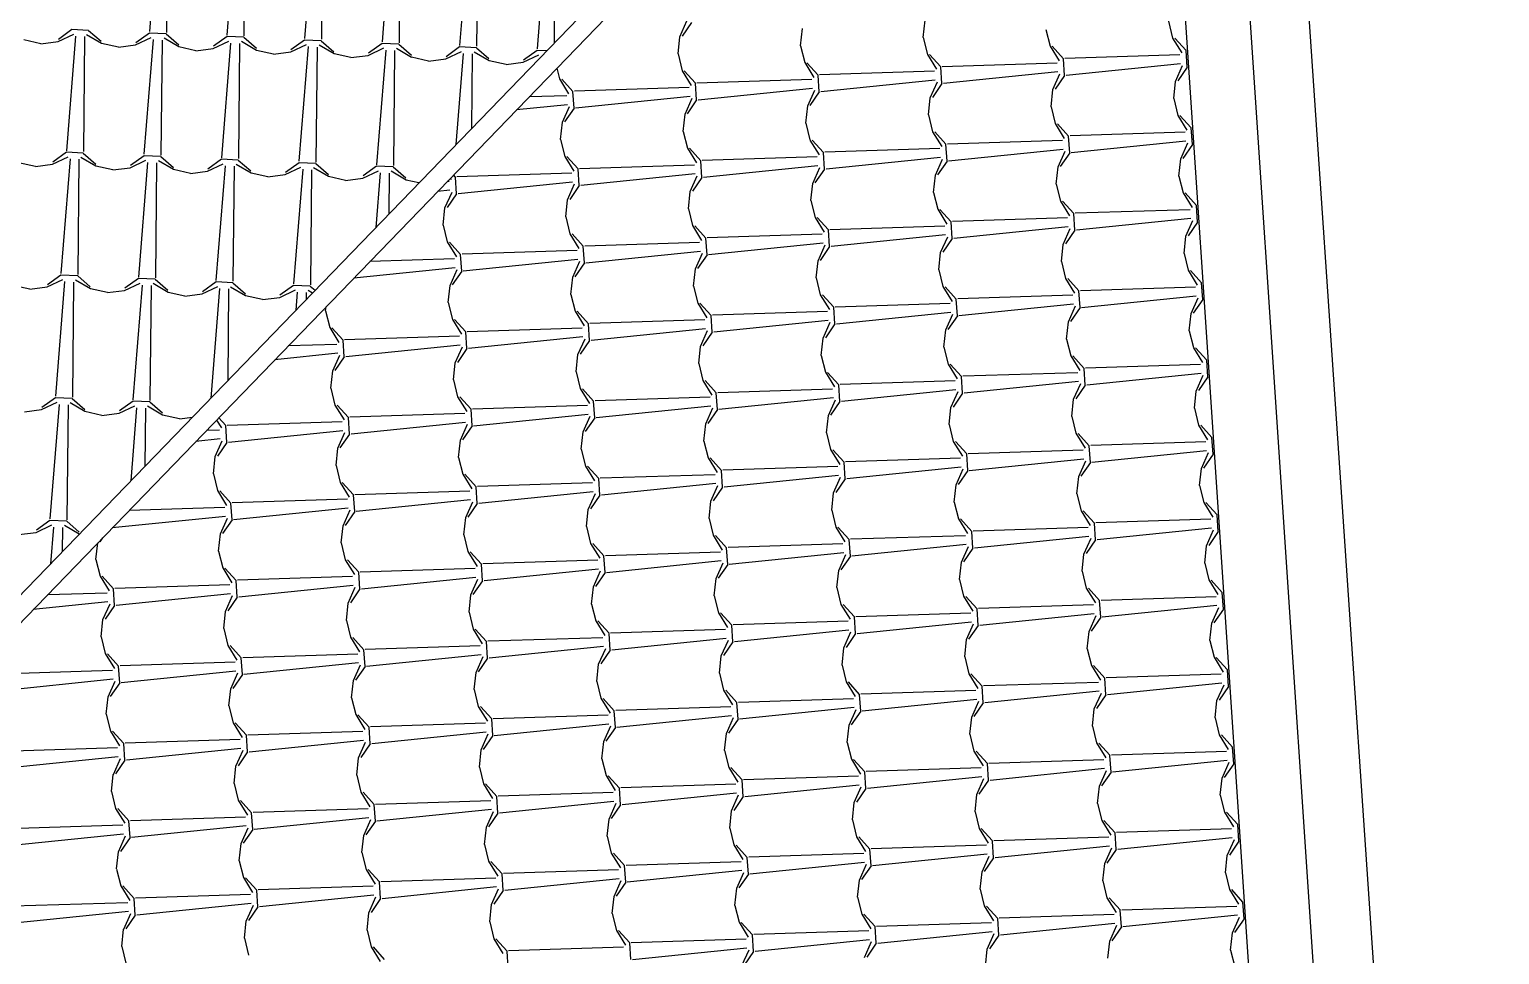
# Model space of a CAD drawing. Extents: x 1037 to 14540, y 1034 to 18285.
# Drawn here: x 9474.5 to 9929.1, y 1618.3 to 1904.5 of the extents above; entities that cross this region are included whole.
import ezdxf

# ---------------------------------------------------------------- set-up
doc = ezdxf.new("R2010")
doc.units = 0
doc.header["$LTSCALE"] = 100
doc.header["$MEASUREMENT"] = 0
doc.layers.get('0').update_dxf_attribs({"color": 240, "linetype": 'CONTINUOUS'})
doc.layers.add('proiezioni', color=252, linetype='CONTINUOUS')
doc.layers.add('retini copertura', color=32, linetype='CONTINUOUS')

# ---------------------------------------------------------------- blocks, each defined once
blk = doc.blocks.new('*X1852')
at = {"color": 0}
for p, q in [((43.362, 19.0094), (43.3839, 19.0584)), ((43.3979, 19.0532), (43.3686, 19.0106)), ((44.1146, 19.0067), (44.1203, 19.0601)), ((44.8729, 19.0574), (44.8857, 19.0053)), ((43.3563, 18.9561), (43.362, 19.0094)), ((43.7354, 18.9814), (43.7412, 19.0347)), ((44.1146, 19.0067), (44.1274, 18.9547)), ((44.4938, 19.0321), (44.5066, 18.98)), ((44.8857, 19.0053), (44.9138, 18.9596)), ((44.9271, 18.9667), (44.8924, 19.005)), ((43.7355, 18.9814), (43.7482, 18.9293)), ((44.5066, 18.98), (44.5347, 18.9343)), ((44.548, 18.9413), (44.5132, 18.9797)), ((44.9306, 18.9151), (44.9271, 18.9667)), ((42.9817, 18.912), (42.9899, 18.8787)), ((43.3563, 18.9561), (43.3691, 18.904)), ((43.7482, 18.9293), (43.7764, 18.8836)), ((43.7897, 18.8907), (43.7549, 18.929)), ((44.1274, 18.9546), (44.1555, 18.909)), ((44.1688, 18.916), (44.1341, 18.9543)), ((44.1722, 18.8644), (44.1688, 18.916)), ((44.5287, 18.9279), (44.1731, 18.9167)), ((44.5514, 18.8897), (44.548, 18.9413)), ((44.9079, 18.9532), (44.5523, 18.942)), ((44.9101, 18.9257), (44.5562, 18.8895)), ((44.8947, 18.8713), (44.9165, 18.9203)), ((44.9306, 18.9151), (44.9012, 18.8725)), ((42.9899, 18.8786), (43.0181, 18.833)), ((43.0313, 18.84), (42.9966, 18.8783)), ((43.3691, 18.904), (43.3972, 18.8583)), ((43.4105, 18.8653), (43.3758, 18.9037)), ((43.4139, 18.8137), (43.4105, 18.8653)), ((43.7704, 18.8773), (43.4148, 18.866)), ((43.7931, 18.8391), (43.7896, 18.8907)), ((44.1495, 18.9026), (43.794, 18.8913)), ((44.1518, 18.875), (43.7979, 18.8389)), ((44.1363, 18.8206), (44.1582, 18.8696)), ((44.5309, 18.9004), (44.177, 18.8642)), ((44.5155, 18.8459), (44.5373, 18.8949)), ((44.5514, 18.8897), (44.5221, 18.8471)), ((44.8889, 18.8179), (44.8947, 18.8713)), ((43.0121, 18.8266), (42.8956, 18.8229)), ((43.0348, 18.7884), (43.0313, 18.84)), ((43.3912, 18.8519), (43.0357, 18.8407)), ((43.3934, 18.8244), (43.0396, 18.7882)), ((43.7726, 18.8497), (43.4187, 18.8136)), ((43.7572, 18.7953), (43.779, 18.8443)), ((43.7931, 18.8391), (43.7638, 18.7965)), ((44.1306, 18.7673), (44.1363, 18.8206)), ((44.1722, 18.8644), (44.1429, 18.8218)), ((44.5098, 18.7926), (44.5155, 18.8459)), ((43.0143, 18.799), (42.8569, 18.783)), ((42.9989, 18.7446), (43.0207, 18.7936)), ((43.0348, 18.7884), (43.0055, 18.7458)), ((43.378, 18.7699), (43.3999, 18.8189)), ((43.4139, 18.8137), (43.3846, 18.7711)), ((43.7514, 18.7419), (43.7572, 18.7953)), ((44.5098, 18.7926), (44.5226, 18.7405)), ((44.8889, 18.8179), (44.9017, 18.7659)), ((42.9931, 18.6913), (42.9989, 18.7446)), ((43.3723, 18.7166), (43.378, 18.7699)), ((43.7514, 18.7419), (43.7642, 18.6899)), ((44.1306, 18.7673), (44.1434, 18.7152)), ((44.5226, 18.7405), (44.5507, 18.6948)), ((44.564, 18.7019), (44.5292, 18.7402)), ((44.9017, 18.7658), (44.9298, 18.7202)), ((44.9431, 18.7272), (44.9084, 18.7655)), ((42.9931, 18.6913), (43.0059, 18.6392)), ((43.3723, 18.7166), (43.3851, 18.6645)), ((43.7642, 18.6898), (43.7924, 18.6442)), ((43.8057, 18.6512), (43.7709, 18.6895)), ((44.1434, 18.7152), (44.1715, 18.6695)), ((44.1848, 18.6765), (44.1501, 18.7149)), ((44.5447, 18.6885), (44.1892, 18.6772)), ((44.5674, 18.6503), (44.564, 18.7019)), ((44.9239, 18.7138), (44.5683, 18.7025)), ((44.9261, 18.6862), (44.5722, 18.6501)), ((44.9466, 18.6756), (44.9431, 18.7272)), ((43.0059, 18.6392), (43.0341, 18.5935)), ((43.0473, 18.6005), (43.0126, 18.6389)), ((43.3851, 18.6645), (43.4132, 18.6189)), ((43.4265, 18.6259), (43.3918, 18.6642)), ((43.8091, 18.5996), (43.8056, 18.6512)), ((44.1656, 18.6631), (43.81, 18.6519)), ((44.1882, 18.6249), (44.1848, 18.6765)), ((44.5469, 18.6609), (44.193, 18.6248)), ((44.5315, 18.6065), (44.5533, 18.6555)), ((44.5674, 18.6503), (44.5381, 18.6077)), ((44.9107, 18.6318), (44.9325, 18.6808)), ((44.9466, 18.6756), (44.9172, 18.633)), ((43.0508, 18.5489), (43.0473, 18.6005)), ((43.4072, 18.6125), (43.0517, 18.6012)), ((43.4299, 18.5743), (43.4265, 18.6259)), ((43.7864, 18.6378), (43.4308, 18.6265)), ((43.7886, 18.6102), (43.4347, 18.5741)), ((43.7732, 18.5558), (43.795, 18.6048)), ((43.8091, 18.5996), (43.7798, 18.557)), ((44.1677, 18.6356), (43.8139, 18.5994)), ((44.1523, 18.5811), (44.1742, 18.6301)), ((44.1882, 18.6249), (44.1589, 18.5823)), ((44.5257, 18.5531), (44.5315, 18.6065)), ((44.9049, 18.5785), (44.9107, 18.6318)), ((42.6489, 18.5618), (42.6429, 18.5616)), ((42.6527, 18.5717), (42.6549, 18.5682)), ((42.6682, 18.5752), (42.6623, 18.5817)), ((42.6716, 18.5236), (42.6682, 18.5752)), ((43.0281, 18.5871), (42.6725, 18.5759)), ((43.0303, 18.5596), (42.6764, 18.5234)), ((43.0149, 18.5051), (43.0367, 18.5541)), ((43.0508, 18.5489), (43.0215, 18.5063)), ((43.4094, 18.5849), (43.0555, 18.5488)), ((43.394, 18.5305), (43.4159, 18.5795)), ((43.4299, 18.5743), (43.4006, 18.5317)), ((43.7674, 18.5025), (43.7732, 18.5558)), ((44.1466, 18.5278), (44.1523, 18.5811)), ((44.5258, 18.5531), (44.5386, 18.5011)), ((44.9049, 18.5785), (44.9177, 18.5264)), ((42.6511, 18.5342), (42.6127, 18.5303)), ((42.6357, 18.4798), (42.6575, 18.5288)), ((42.6716, 18.5236), (42.6423, 18.481)), ((43.0091, 18.4518), (43.0149, 18.5051)), ((43.3883, 18.4771), (43.394, 18.5305)), ((43.7674, 18.5025), (43.7802, 18.4504)), ((44.1466, 18.5278), (44.1594, 18.4757)), ((44.9177, 18.5264), (44.9458, 18.4807)), ((44.9591, 18.4877), (44.9244, 18.5261)), ((42.63, 18.4265), (42.6357, 18.4798)), ((43.3883, 18.4771), (43.4011, 18.4251)), ((44.1594, 18.4757), (44.1875, 18.43)), ((44.2008, 18.4371), (44.1661, 18.4754)), ((44.5386, 18.501), (44.5667, 18.4554)), ((44.58, 18.4624), (44.5452, 18.5007)), ((44.5834, 18.4108), (44.58, 18.4624)), ((44.9399, 18.4743), (44.5843, 18.4631)), ((44.9626, 18.4361), (44.9591, 18.4877)), ((42.63, 18.4265), (42.6428, 18.3744)), ((43.0091, 18.4518), (43.0219, 18.3997)), ((43.4011, 18.425), (43.4292, 18.3794)), ((43.4425, 18.3864), (43.4078, 18.4247)), ((43.7802, 18.4504), (43.8084, 18.4047)), ((43.8217, 18.4117), (43.7869, 18.4501)), ((43.8251, 18.3601), (43.8216, 18.4117)), ((44.1816, 18.4237), (43.826, 18.4124)), ((44.2042, 18.3855), (44.2008, 18.4371)), ((44.5607, 18.449), (44.2052, 18.4377)), ((44.5629, 18.4214), (44.209, 18.3853)), ((44.5475, 18.367), (44.5693, 18.416)), ((44.5834, 18.4108), (44.5541, 18.3682)), ((44.942, 18.4468), (44.5882, 18.4106)), ((44.9267, 18.3923), (44.9485, 18.4413)), ((44.9626, 18.4361), (44.9332, 18.3935)), ((42.6428, 18.3744), (42.6709, 18.3287)), ((42.6842, 18.3358), (42.6495, 18.3741)), ((43.0219, 18.3997), (43.0501, 18.3541)), ((43.0633, 18.3611), (43.0286, 18.3994)), ((43.4232, 18.373), (43.0677, 18.3617)), ((43.4459, 18.3348), (43.4425, 18.3864)), ((43.8024, 18.3983), (43.4468, 18.3871)), ((43.8046, 18.3708), (43.4507, 18.3346)), ((43.7892, 18.3163), (43.811, 18.3653)), ((44.1837, 18.3961), (43.8299, 18.36)), ((44.1683, 18.3417), (44.1902, 18.3907)), ((44.2042, 18.3855), (44.1749, 18.3429)), ((44.5417, 18.3137), (44.5475, 18.367)), ((44.9209, 18.339), (44.9267, 18.3923)), ((42.6649, 18.3223), (42.4036, 18.3141)), ((42.6876, 18.2841), (42.6842, 18.3357)), ((43.0441, 18.3477), (42.6885, 18.3364)), ((43.0463, 18.3201), (42.6924, 18.284)), ((43.0668, 18.3095), (43.0633, 18.3611)), ((43.4254, 18.3454), (43.0715, 18.3093)), ((43.41, 18.291), (43.4319, 18.34)), ((43.4459, 18.3348), (43.4166, 18.2922)), ((43.8251, 18.3601), (43.7958, 18.3175)), ((44.1626, 18.2883), (44.1683, 18.3417)), ((44.9209, 18.339), (44.9337, 18.2869)), ((42.6671, 18.2948), (42.3541, 18.2628)), ((42.6517, 18.2403), (42.6735, 18.2893)), ((42.6876, 18.2842), (42.6583, 18.2416)), ((43.0309, 18.2657), (43.0527, 18.3147)), ((43.0668, 18.3095), (43.0374, 18.2669)), ((43.4043, 18.2377), (43.41, 18.291)), ((43.7834, 18.263), (43.7892, 18.3163)), ((44.1626, 18.2883), (44.1754, 18.2363)), ((44.5418, 18.3137), (44.5546, 18.2616)), ((44.9337, 18.2869), (44.9618, 18.2412)), ((44.9751, 18.2483), (44.9404, 18.2866)), ((42.646, 18.187), (42.6517, 18.2403)), ((43.0251, 18.2123), (43.0309, 18.2657)), ((43.4043, 18.2377), (43.4171, 18.1856)), ((43.7834, 18.263), (43.7962, 18.2109)), ((44.1754, 18.2362), (44.2035, 18.1906)), ((44.2168, 18.1976), (44.1821, 18.2359)), ((44.5545, 18.2616), (44.5827, 18.2159)), ((44.596, 18.2229), (44.5612, 18.2613)), ((44.9559, 18.2349), (44.6003, 18.2236)), ((44.9786, 18.1967), (44.9751, 18.2483)), ((42.646, 18.187), (42.6588, 18.1349)), ((43.0251, 18.2123), (43.0379, 18.1603)), ((43.4171, 18.1856), (43.4452, 18.1399)), ((43.4585, 18.1469), (43.4238, 18.1853)), ((43.7962, 18.2109), (43.8244, 18.1653)), ((43.8376, 18.1723), (43.8029, 18.2106)), ((44.1976, 18.1842), (43.842, 18.1729)), ((44.2202, 18.146), (44.2168, 18.1976)), ((44.5767, 18.2095), (44.2212, 18.1983)), ((44.5994, 18.1713), (44.596, 18.2229)), ((44.958, 18.2073), (44.6042, 18.1712)), ((44.9427, 18.1529), (44.9645, 18.2019)), ((44.9786, 18.1967), (44.9492, 18.1541)), ((42.2668, 18.1617), (42.2681, 18.1739)), ((42.2668, 18.1617), (42.2796, 18.1096)), ((43.0379, 18.1602), (43.0661, 18.1146)), ((43.0793, 18.1216), (43.0446, 18.1599)), ((43.4619, 18.0953), (43.4585, 18.1469)), ((43.8184, 18.1589), (43.4629, 18.1476)), ((43.8411, 18.1207), (43.8376, 18.1723)), ((44.1997, 18.1566), (43.8458, 18.1205)), ((44.1843, 18.1022), (44.2062, 18.1512)), ((44.2202, 18.146), (44.1909, 18.1034)), ((44.5789, 18.182), (44.225, 18.1458)), ((44.5635, 18.1275), (44.5853, 18.1765)), ((44.5994, 18.1713), (44.5701, 18.1287)), ((44.9369, 18.0995), (44.9427, 18.1529)), ((42.2796, 18.1096), (42.3078, 18.0639)), ((42.321, 18.071), (42.2863, 18.1093)), ((42.6588, 18.1349), (42.6869, 18.0893)), ((42.7002, 18.0963), (42.6654, 18.1346)), ((42.7036, 18.0447), (42.7002, 18.0963)), ((43.0601, 18.1082), (42.7045, 18.0969)), ((43.0828, 18.07), (43.0793, 18.1216)), ((43.4393, 18.1335), (43.0837, 18.1223)), ((43.4414, 18.106), (43.0875, 18.0698)), ((43.426, 18.0515), (43.4479, 18.1005)), ((43.4619, 18.0953), (43.4326, 18.0527)), ((43.8206, 18.1313), (43.4667, 18.0952)), ((43.8052, 18.0769), (43.827, 18.1259)), ((43.8411, 18.1207), (43.8118, 18.0781)), ((44.1786, 18.0489), (44.1843, 18.1022)), ((44.5577, 18.0742), (44.5635, 18.1275)), ((44.9369, 18.0995), (44.9497, 18.0475)), ((42.3018, 18.0575), (42.151, 18.0528)), ((42.3245, 18.0193), (42.321, 18.0709)), ((42.6809, 18.0829), (42.3254, 18.0716)), ((42.6831, 18.0553), (42.3292, 18.0192)), ((42.6677, 18.0009), (42.6895, 18.0499)), ((43.0623, 18.0806), (42.7084, 18.0445)), ((43.0469, 18.0262), (43.0687, 18.0752)), ((43.0828, 18.07), (43.0534, 18.0274)), ((43.4203, 17.9982), (43.426, 18.0515)), ((43.7994, 18.0235), (43.8052, 18.0769)), ((44.1786, 18.0489), (44.1914, 17.9968)), ((44.5578, 18.0742), (44.5706, 18.0221)), ((44.9497, 18.0474), (44.9778, 18.0018)), ((44.9911, 18.0088), (44.9564, 18.0471)), ((42.304, 18.03), (42.1098, 18.0101)), ((42.2886, 17.9755), (42.3104, 18.0245)), ((42.3245, 18.0194), (42.2951, 17.9768)), ((42.7036, 18.0447), (42.6743, 18.0021)), ((43.0411, 17.9729), (43.0469, 18.0262)), ((43.7994, 18.0235), (43.8122, 17.9715)), ((44.5705, 18.0221), (44.5987, 17.9764)), ((44.612, 17.9835), (44.5772, 18.0218)), ((44.9946, 17.9572), (44.9911, 18.0088)), ((42.2828, 17.9222), (42.2885, 17.9755)), ((42.662, 17.9476), (42.6677, 18.0009)), ((43.0411, 17.9729), (43.0539, 17.9208)), ((43.4203, 17.9982), (43.4331, 17.9461)), ((43.8122, 17.9714), (43.8404, 17.9258)), ((43.8536, 17.9328), (43.8189, 17.9711)), ((44.1914, 17.9968), (44.2195, 17.9511)), ((44.2328, 17.9581), (44.1981, 17.9965)), ((44.2362, 17.9065), (44.2328, 17.9581)), ((44.5927, 17.9701), (44.2372, 17.9588)), ((44.6154, 17.9319), (44.612, 17.9835)), ((44.9719, 17.9954), (44.6163, 17.9841)), ((44.974, 17.9678), (44.6201, 17.9317)), ((44.9587, 17.9134), (44.9805, 17.9624)), ((44.9946, 17.9572), (44.9652, 17.9146)), ((42.2828, 17.9222), (42.2956, 17.8701)), ((42.662, 17.9475), (42.6748, 17.8955)), ((43.0539, 17.9208), (43.0821, 17.8751)), ((43.0953, 17.8822), (43.0606, 17.9205)), ((43.4331, 17.9461), (43.4612, 17.9005)), ((43.4745, 17.9075), (43.4398, 17.9458)), ((43.8344, 17.9194), (43.4789, 17.9081)), ((43.8571, 17.8812), (43.8536, 17.9328)), ((44.2136, 17.9447), (43.858, 17.9335)), ((44.2157, 17.9172), (43.8618, 17.881)), ((44.2003, 17.8627), (44.2222, 17.9117)), ((44.5949, 17.9425), (44.241, 17.9064)), ((44.5795, 17.8881), (44.6013, 17.9371)), ((44.6154, 17.9319), (44.5861, 17.8893)), ((44.9529, 17.8601), (44.9587, 17.9134)), ((42.2956, 17.8701), (42.3238, 17.8245)), ((42.337, 17.8315), (42.3023, 17.8698)), ((42.6748, 17.8955), (42.7029, 17.8498)), ((42.7162, 17.8568), (42.6814, 17.8951)), ((43.0761, 17.8687), (42.7205, 17.8575)), ((43.0988, 17.8305), (43.0953, 17.8821)), ((43.4553, 17.8941), (43.0997, 17.8828)), ((43.4574, 17.8665), (43.1035, 17.8304)), ((43.4779, 17.8559), (43.4745, 17.9075)), ((43.8366, 17.8918), (43.4827, 17.8557)), ((43.8212, 17.8374), (43.843, 17.8864)), ((43.8571, 17.8812), (43.8278, 17.8386)), ((44.2362, 17.9065), (44.2069, 17.8639)), ((44.5737, 17.8347), (44.5795, 17.8881)), ((41.9295, 17.8236), (41.9446, 17.7991)), ((41.9579, 17.8062), (41.936, 17.8303)), ((42.3405, 17.7799), (42.337, 17.8315)), ((42.6969, 17.8434), (42.3414, 17.8322)), ((42.7196, 17.8052), (42.7162, 17.8568)), ((43.0783, 17.8412), (42.7244, 17.805)), ((43.0629, 17.7867), (43.0847, 17.8357)), ((43.0988, 17.8306), (43.0694, 17.7879)), ((43.442, 17.8121), (43.4639, 17.8611)), ((43.4779, 17.8559), (43.4486, 17.8133)), ((43.8154, 17.7841), (43.8212, 17.8374)), ((44.1946, 17.8094), (44.2003, 17.8627)), ((44.5738, 17.8347), (44.5866, 17.7827)), ((44.9529, 17.8601), (44.9657, 17.808)), ((41.9386, 17.7927), (41.8984, 17.7915)), ((41.9613, 17.7545), (41.9579, 17.8062)), ((42.3178, 17.8181), (41.9622, 17.8068)), ((42.32, 17.7905), (41.9661, 17.7544)), ((42.3046, 17.7361), (42.3264, 17.7851)), ((42.3405, 17.7799), (42.3111, 17.7373)), ((42.6991, 17.8158), (42.3452, 17.7797)), ((42.6837, 17.7614), (42.7055, 17.8104)), ((42.7196, 17.8052), (42.6903, 17.7626)), ((43.0571, 17.7334), (43.0629, 17.7867)), ((43.4363, 17.7587), (43.442, 17.8121)), ((43.8154, 17.7841), (43.8282, 17.732)), ((44.1946, 17.8094), (44.2074, 17.7573)), ((44.5865, 17.7826), (44.6147, 17.737)), ((44.628, 17.744), (44.5932, 17.7823)), ((44.9657, 17.808), (44.9938, 17.7623)), ((45.0071, 17.7693), (44.9724, 17.8077)), ((41.9408, 17.7652), (41.8656, 17.7575)), ((41.9254, 17.7107), (41.9472, 17.7597)), ((41.9613, 17.7546), (41.932, 17.712)), ((42.2988, 17.6828), (42.3045, 17.7361)), ((42.678, 17.7081), (42.6837, 17.7614)), ((43.0571, 17.7334), (43.0699, 17.6813)), ((43.4363, 17.7587), (43.4491, 17.7067)), ((43.8282, 17.732), (43.8564, 17.6863)), ((43.8696, 17.6933), (43.8349, 17.7317)), ((44.2074, 17.7573), (44.2355, 17.7117)), ((44.2488, 17.7187), (44.2141, 17.757)), ((44.6087, 17.7306), (44.2532, 17.7193)), ((44.6314, 17.6924), (44.628, 17.744)), ((44.9879, 17.7559), (44.6323, 17.7447)), ((45.0106, 17.7177), (45.0071, 17.7693)), ((41.9196, 17.6574), (41.9254, 17.7107)), ((42.678, 17.7081), (42.6908, 17.656)), ((43.4491, 17.7066), (43.4772, 17.661)), ((43.4905, 17.668), (43.4558, 17.7063)), ((43.8731, 17.6417), (43.8696, 17.6933)), ((44.2296, 17.7053), (43.874, 17.694)), ((44.2522, 17.6671), (44.2488, 17.7187)), ((44.6109, 17.703), (44.257, 17.6669)), ((44.5955, 17.6486), (44.6173, 17.6976)), ((44.6314, 17.6924), (44.6021, 17.6498)), ((44.99, 17.7284), (44.6361, 17.6922)), ((44.9747, 17.6739), (44.9965, 17.7229)), ((45.0106, 17.7177), (44.9812, 17.6751)), ((41.9197, 17.6574), (41.9324, 17.6053)), ((42.2988, 17.6827), (42.3116, 17.6307)), ((42.6908, 17.656), (42.7189, 17.6103)), ((42.7322, 17.6174), (42.6974, 17.6557)), ((43.0699, 17.6813), (43.0981, 17.6357)), ((43.1113, 17.6427), (43.0766, 17.681)), ((43.1148, 17.5911), (43.1113, 17.6427)), ((43.4713, 17.6546), (43.1157, 17.6434)), ((43.4939, 17.6164), (43.4905, 17.668)), ((43.8504, 17.6799), (43.4949, 17.6687)), ((43.8526, 17.6524), (43.4987, 17.6162)), ((43.8372, 17.5979), (43.859, 17.6469)), ((43.8731, 17.6417), (43.8438, 17.5991)), ((44.2317, 17.6777), (43.8778, 17.6416)), ((44.2163, 17.6233), (44.2382, 17.6723)), ((44.2522, 17.6671), (44.2229, 17.6245)), ((44.5897, 17.5953), (44.5955, 17.6486)), ((44.9689, 17.6206), (44.9747, 17.6739)), ((41.9325, 17.6053), (41.9606, 17.5597)), ((41.9739, 17.5667), (41.9391, 17.605)), ((42.3116, 17.6307), (42.3398, 17.585)), ((42.353, 17.592), (42.3183, 17.6303)), ((42.713, 17.6039), (42.3574, 17.5927)), ((42.7356, 17.5657), (42.7322, 17.6173)), ((43.0921, 17.6293), (42.7366, 17.618)), ((43.0943, 17.6017), (42.7404, 17.5656)), ((43.0789, 17.5473), (43.1007, 17.5963)), ((43.4734, 17.627), (43.1195, 17.5909)), ((43.458, 17.5726), (43.4799, 17.6216)), ((43.4939, 17.6164), (43.4646, 17.5738)), ((43.8314, 17.5446), (43.8372, 17.5979)), ((44.2106, 17.5699), (44.2163, 17.6233)), ((44.5898, 17.5953), (44.6026, 17.5432)), ((44.9689, 17.6206), (44.9817, 17.5685)), ((41.9546, 17.5533), (41.6591, 17.5439)), ((41.9773, 17.5151), (41.9739, 17.5667)), ((42.3338, 17.5786), (41.9782, 17.5674)), ((42.3359, 17.551), (41.9821, 17.5149)), ((42.3565, 17.5404), (42.353, 17.592)), ((42.7151, 17.5764), (42.3612, 17.5402)), ((42.6997, 17.5219), (42.7215, 17.5709)), ((42.7356, 17.5658), (42.7063, 17.5232)), ((43.0731, 17.4939), (43.0789, 17.5473)), ((43.1148, 17.5911), (43.0854, 17.5485)), ((43.4523, 17.5193), (43.458, 17.5726)), ((44.2106, 17.5699), (44.2234, 17.5179)), ((44.9817, 17.5685), (45.0098, 17.5228)), ((45.0231, 17.5299), (44.9884, 17.5682)), ((41.9568, 17.5257), (41.607, 17.49)), ((41.9414, 17.4713), (41.9632, 17.5203)), ((41.9773, 17.5151), (41.948, 17.4725)), ((42.3206, 17.4966), (42.3424, 17.5456)), ((42.3565, 17.5404), (42.3271, 17.4978)), ((42.694, 17.4686), (42.6997, 17.5219)), ((43.4523, 17.5193), (43.4651, 17.4672)), ((43.8314, 17.5446), (43.8442, 17.4925)), ((44.2234, 17.5178), (44.2515, 17.4722)), ((44.2648, 17.4792), (44.2301, 17.5175)), ((44.6025, 17.5432), (44.6307, 17.4975)), ((44.644, 17.5045), (44.6092, 17.5429)), ((44.6474, 17.4529), (44.644, 17.5045)), ((45.0039, 17.5165), (44.6483, 17.5052)), ((45.0266, 17.4783), (45.0231, 17.5299)), ((41.5769, 17.4589), (41.5688, 17.4472)), ((41.9356, 17.418), (41.9414, 17.4713)), ((42.3148, 17.4433), (42.3205, 17.4966)), ((42.694, 17.4686), (42.7068, 17.4165)), ((43.0731, 17.4939), (43.0859, 17.4419)), ((43.4651, 17.4672), (43.4932, 17.4215)), ((43.5065, 17.4286), (43.4718, 17.4669)), ((43.8442, 17.4925), (43.8724, 17.4469)), ((43.8856, 17.4539), (43.8509, 17.4922)), ((44.2456, 17.4658), (43.89, 17.4546)), ((44.2682, 17.4276), (44.2648, 17.4792)), ((44.6247, 17.4911), (44.2692, 17.4799)), ((44.6269, 17.4636), (44.273, 17.4274)), ((44.6115, 17.4091), (44.6333, 17.4581)), ((45.006, 17.4889), (44.6521, 17.4528)), ((44.9907, 17.4345), (45.0125, 17.4835)), ((45.0266, 17.4783), (44.9972, 17.4357)), ((41.5565, 17.3926), (41.562, 17.4434)), ((41.9357, 17.4179), (41.9484, 17.3659)), ((42.3148, 17.4433), (42.3276, 17.3912)), ((42.7068, 17.4165), (42.7349, 17.3709)), ((42.7482, 17.3779), (42.7134, 17.4162)), ((43.0859, 17.4419), (43.1141, 17.3962)), ((43.1273, 17.4032), (43.0926, 17.4415)), ((43.4873, 17.4151), (43.1317, 17.4039)), ((43.5099, 17.3769), (43.5065, 17.4285)), ((43.8664, 17.4405), (43.5109, 17.4292)), ((43.8686, 17.4129), (43.5147, 17.3768)), ((43.8891, 17.4023), (43.8856, 17.4539)), ((44.2477, 17.4382), (43.8938, 17.4021)), ((44.2323, 17.3838), (44.2542, 17.4328)), ((44.2682, 17.4276), (44.2389, 17.385)), ((44.6474, 17.4529), (44.6181, 17.4103)), ((44.9849, 17.3811), (44.9907, 17.4345)), ((41.5565, 17.3926), (41.5693, 17.3405)), ((41.9485, 17.3659), (41.9766, 17.3202)), ((41.9899, 17.3272), (41.9551, 17.3655)), ((42.3276, 17.3912), (42.3558, 17.3455)), ((42.369, 17.3526), (42.3343, 17.3909)), ((42.7516, 17.3263), (42.7482, 17.3779)), ((43.1081, 17.3898), (42.7526, 17.3786)), ((43.1308, 17.3516), (43.1273, 17.4032)), ((43.4894, 17.3876), (43.1355, 17.3514)), ((43.474, 17.3331), (43.4959, 17.3821)), ((43.5099, 17.3769), (43.4806, 17.3343)), ((43.8532, 17.3585), (43.875, 17.4075)), ((43.8891, 17.4023), (43.8598, 17.3597)), ((44.2266, 17.3305), (44.2323, 17.3838)), ((44.6057, 17.3558), (44.6115, 17.4091)), ((44.9849, 17.3811), (44.9977, 17.3291)), ((41.5693, 17.3405), (41.5974, 17.2949)), ((41.6107, 17.3019), (41.576, 17.3402)), ((41.9933, 17.2756), (41.9899, 17.3272)), ((42.3498, 17.3391), (41.9942, 17.3279)), ((42.3725, 17.3009), (42.369, 17.3526)), ((42.729, 17.3645), (42.3734, 17.3532)), ((42.7311, 17.3369), (42.3772, 17.3008)), ((42.7157, 17.2825), (42.7375, 17.3315)), ((42.7516, 17.3263), (42.7223, 17.2837)), ((43.1103, 17.3622), (42.7564, 17.3261)), ((43.0949, 17.3078), (43.1167, 17.3568)), ((43.1308, 17.3516), (43.1014, 17.309)), ((43.4683, 17.2798), (43.474, 17.3331)), ((43.8474, 17.3051), (43.8532, 17.3585)), ((44.2266, 17.3305), (44.2394, 17.2784)), ((44.6058, 17.3558), (44.6186, 17.3037)), ((44.9977, 17.329), (45.0258, 17.2834)), ((45.0391, 17.2904), (45.0044, 17.3287)), ((41.5915, 17.2885), (41.4065, 17.2826)), ((41.6142, 17.2503), (41.6107, 17.3019)), ((41.9706, 17.3138), (41.6151, 17.3026)), ((41.9728, 17.2863), (41.6189, 17.2501)), ((41.9574, 17.2318), (41.9792, 17.2808)), ((41.9933, 17.2756), (41.964, 17.233)), ((42.3519, 17.3116), (41.9981, 17.2754)), ((42.3366, 17.2571), (42.3584, 17.3061)), ((42.3725, 17.301), (42.3431, 17.2584)), ((42.71, 17.2292), (42.7157, 17.2825)), ((43.0891, 17.2545), (43.0949, 17.3078)), ((43.4683, 17.2798), (43.4811, 17.2277)), ((43.8474, 17.3051), (43.8602, 17.2531)), ((44.2394, 17.2784), (44.2675, 17.2327)), ((44.2808, 17.2397), (44.2461, 17.2781)), ((44.6185, 17.3037), (44.6467, 17.2581)), ((44.66, 17.2651), (44.6252, 17.3034)), ((45.0199, 17.277), (44.6643, 17.2658)), ((45.0426, 17.2388), (45.0391, 17.2904)), ((41.5936, 17.2609), (41.3627, 17.2373)), ((41.5783, 17.2065), (41.6001, 17.2555)), ((41.6142, 17.2503), (41.5848, 17.2077)), ((41.9516, 17.1785), (41.9574, 17.2318)), ((42.3308, 17.2038), (42.3365, 17.2571)), ((42.71, 17.2291), (42.7228, 17.1771)), ((43.0891, 17.2545), (43.1019, 17.2024)), ((43.8602, 17.253), (43.8884, 17.2074)), ((43.9016, 17.2144), (43.8669, 17.2527)), ((44.2842, 17.1881), (44.2808, 17.2397)), ((44.6407, 17.2517), (44.2852, 17.2404)), ((44.6634, 17.2135), (44.66, 17.2651)), ((45.022, 17.2494), (44.6681, 17.2133)), ((45.0067, 17.195), (45.0285, 17.244)), ((45.0426, 17.2388), (45.0132, 17.1962)), ((41.5725, 17.1532), (41.5782, 17.2065)), ((42.3308, 17.2038), (42.3436, 17.1517)), ((43.1019, 17.2024), (43.1301, 17.1567)), ((43.1433, 17.1638), (43.1086, 17.2021)), ((43.4811, 17.2277), (43.5092, 17.1821)), ((43.5225, 17.1891), (43.4878, 17.2274)), ((43.5259, 17.1375), (43.5225, 17.1891)), ((43.8824, 17.201), (43.5269, 17.1898)), ((43.9051, 17.1628), (43.9016, 17.2144)), ((44.2616, 17.2263), (43.906, 17.2151)), ((44.2637, 17.1988), (43.9098, 17.1626)), ((44.2483, 17.1443), (44.2702, 17.1933)), ((44.2842, 17.1881), (44.2549, 17.1455)), ((44.6429, 17.2241), (44.289, 17.188)), ((44.6275, 17.1697), (44.6493, 17.2187)), ((44.6634, 17.2135), (44.6341, 17.1709)), ((45.0009, 17.1417), (45.0067, 17.195)), ((41.5725, 17.1531), (41.5853, 17.1011)), ((41.9517, 17.1785), (41.9644, 17.1264)), ((42.3436, 17.1517), (42.3718, 17.1061)), ((42.385, 17.1131), (42.3503, 17.1514)), ((42.7228, 17.1771), (42.7509, 17.1314)), ((42.7642, 17.1384), (42.7294, 17.1767)), ((42.7676, 17.0868), (42.7642, 17.1384)), ((43.1241, 17.1503), (42.7686, 17.1391)), ((43.1468, 17.1121), (43.1433, 17.1637)), ((43.5033, 17.1757), (43.1477, 17.1644)), ((43.5054, 17.1481), (43.1515, 17.112)), ((43.49, 17.0937), (43.5119, 17.1427)), ((43.8846, 17.1734), (43.5307, 17.1373)), ((43.8692, 17.119), (43.891, 17.168)), ((43.9051, 17.1628), (43.8758, 17.1202)), ((44.2426, 17.091), (44.2483, 17.1443)), ((44.6217, 17.1163), (44.6275, 17.1697)), ((45.0009, 17.1417), (45.0137, 17.0896)), ((41.5853, 17.1011), (41.6134, 17.0554)), ((41.6267, 17.0624), (41.592, 17.1007)), ((41.9645, 17.1264), (41.9926, 17.0807)), ((42.0059, 17.0878), (41.9711, 17.1261)), ((42.3658, 17.0997), (42.0103, 17.0884)), ((42.3885, 17.0615), (42.385, 17.1131)), ((42.745, 17.125), (42.3894, 17.1138)), ((42.7471, 17.0975), (42.3932, 17.0613)), ((43.1262, 17.1228), (42.7724, 17.0866)), ((43.1109, 17.0683), (43.1327, 17.1173)), ((43.1468, 17.1122), (43.1174, 17.0696)), ((43.4843, 17.0403), (43.49, 17.0937)), ((43.5259, 17.1375), (43.4966, 17.0949)), ((43.8634, 17.0657), (43.8692, 17.119)), ((44.6218, 17.1163), (44.6346, 17.0643)), ((41.6075, 17.049), (41.2519, 17.0378)), ((41.6302, 17.0108), (41.6267, 17.0624)), ((41.9867, 17.0744), (41.6311, 17.0631)), ((42.0093, 17.0361), (42.0059, 17.0878)), ((42.3679, 17.0721), (42.014, 17.036)), ((42.3526, 17.0177), (42.3744, 17.0667)), ((42.3885, 17.0615), (42.3591, 17.0189)), ((42.7317, 17.043), (42.7535, 17.092)), ((42.7676, 17.0868), (42.7383, 17.0442)), ((43.1051, 17.015), (43.1109, 17.0683)), ((43.8634, 17.0657), (43.8762, 17.0136)), ((44.2426, 17.091), (44.2554, 17.0389)), ((44.6345, 17.0642), (44.6627, 17.0186)), ((44.676, 17.0256), (44.6412, 17.0639)), ((45.0137, 17.0896), (45.0418, 17.0439)), ((45.0551, 17.0509), (45.0204, 17.0893)), ((45.0586, 16.9993), (45.0551, 17.0509)), ((41.6096, 17.0215), (41.2557, 16.9853)), ((41.5943, 16.967), (41.6161, 17.016)), ((41.6302, 17.0108), (41.6008, 16.9682)), ((41.9888, 17.0468), (41.6349, 17.0106)), ((41.9734, 16.9923), (41.9952, 17.0413)), ((42.0093, 17.0362), (41.98, 16.9936)), ((42.3468, 16.9644), (42.3525, 17.0177)), ((42.726, 16.9897), (42.7317, 17.043)), ((43.1051, 17.015), (43.1179, 16.9629)), ((43.4843, 17.0403), (43.4971, 16.9883)), ((43.8762, 17.0136), (43.9044, 16.9679)), ((43.9176, 16.975), (43.8829, 17.0133)), ((44.2554, 17.0389), (44.2835, 16.9933)), ((44.2968, 17.0003), (44.2621, 17.0386)), ((44.6567, 17.0122), (44.3012, 17.001)), ((44.6794, 16.974), (44.676, 17.0256)), ((45.0359, 17.0375), (44.6803, 17.0263)), ((45.038, 17.01), (44.6841, 16.9738)), ((45.0227, 16.9555), (45.0445, 17.0045)), ((41.5885, 16.9137), (41.5942, 16.967)), ((41.9676, 16.939), (41.9734, 16.9924)), ((42.3468, 16.9643), (42.3596, 16.9123)), ((42.726, 16.9897), (42.7388, 16.9376)), ((43.1179, 16.9629), (43.1461, 16.9173)), ((43.1593, 16.9243), (43.1246, 16.9626)), ((43.4971, 16.9883), (43.5252, 16.9426)), ((43.5385, 16.9496), (43.5038, 16.9879)), ((43.8984, 16.9615), (43.5429, 16.9503)), ((43.9211, 16.9233), (43.9176, 16.9749)), ((44.2776, 16.9869), (43.922, 16.9756)), ((44.2797, 16.9593), (43.9258, 16.9232)), ((44.3002, 16.9487), (44.2968, 17.0003)), ((44.6589, 16.9846), (44.305, 16.9485)), ((44.6435, 16.9302), (44.6653, 16.9792)), ((44.6794, 16.974), (44.6501, 16.9314)), ((45.0585, 16.9993), (45.0292, 16.9567)), ((41.5885, 16.9137), (41.6013, 16.8616)), ((41.9677, 16.939), (41.9804, 16.8869)), ((42.3596, 16.9123), (42.3878, 16.8666)), ((42.401, 16.8736), (42.3663, 16.9119)), ((42.7388, 16.9376), (42.7669, 16.8919)), ((42.7802, 16.899), (42.7454, 16.9373)), ((43.1401, 16.9109), (42.7846, 16.8996)), ((43.1628, 16.8727), (43.1593, 16.9243)), ((43.5193, 16.9362), (43.1637, 16.925)), ((43.5419, 16.898), (43.5385, 16.9496)), ((43.9005, 16.934), (43.5467, 16.8978)), ((43.8852, 16.8795), (43.907, 16.9285)), ((43.9211, 16.9233), (43.8918, 16.8807)), ((44.2643, 16.9049), (44.2862, 16.9539)), ((44.3002, 16.9487), (44.2709, 16.9061)), ((44.6377, 16.8769), (44.6435, 16.9302)), ((45.0169, 16.9022), (45.0227, 16.9555)), ((41.9805, 16.8869), (42.0086, 16.8413)), ((42.0219, 16.8483), (41.9871, 16.8866)), ((42.4045, 16.822), (42.401, 16.8736)), ((42.761, 16.8856), (42.4054, 16.8743)), ((42.7836, 16.8473), (42.7802, 16.899)), ((43.1422, 16.8833), (42.7883, 16.8472)), ((43.1269, 16.8289), (43.1487, 16.8779)), ((43.1628, 16.8727), (43.1334, 16.8301)), ((43.5214, 16.9087), (43.1675, 16.8725)), ((43.506, 16.8542), (43.5278, 16.9032)), ((43.5419, 16.898), (43.5126, 16.8554)), ((43.8794, 16.8262), (43.8852, 16.8795)), ((44.2586, 16.8515), (44.2643, 16.9049)), ((44.6378, 16.8769), (44.6505, 16.8248)), ((45.0169, 16.9022), (45.0297, 16.8501)), ((41.6013, 16.8616), (41.6294, 16.8159)), ((41.6427, 16.823), (41.608, 16.8613)), ((41.6462, 16.7713), (41.6427, 16.823)), ((42.0027, 16.8349), (41.6471, 16.8236)), ((42.0253, 16.7967), (42.0219, 16.8483)), ((42.3818, 16.8602), (42.0263, 16.849)), ((42.3839, 16.8327), (42.03, 16.7965)), ((42.3686, 16.7782), (42.3904, 16.8272)), ((42.4045, 16.822), (42.3751, 16.7794)), ((42.7631, 16.858), (42.4092, 16.8218)), ((42.7477, 16.8035), (42.7695, 16.8525)), ((42.7836, 16.8474), (42.7543, 16.8048)), ((43.1211, 16.7756), (43.1269, 16.8289)), ((43.5003, 16.8009), (43.506, 16.8542)), ((43.8794, 16.8262), (43.8922, 16.7741)), ((44.2586, 16.8515), (44.2714, 16.7995)), ((44.6505, 16.8248), (44.6787, 16.7791)), ((44.692, 16.7861), (44.6572, 16.8245)), ((45.0297, 16.8501), (45.0578, 16.8045)), ((45.0711, 16.8115), (45.0364, 16.8498)), ((41.6235, 16.8096), (41.2679, 16.7983)), ((41.6256, 16.782), (41.2717, 16.7458)), ((41.6103, 16.7275), (41.6321, 16.7765)), ((42.0048, 16.8073), (41.6509, 16.7712)), ((41.9894, 16.7529), (42.0112, 16.8019)), ((42.0253, 16.7967), (41.996, 16.7541)), ((42.3628, 16.7249), (42.3685, 16.7782)), ((42.742, 16.7502), (42.7477, 16.8035)), ((43.1211, 16.7755), (43.1339, 16.7235)), ((43.5003, 16.8009), (43.5131, 16.7488)), ((44.2714, 16.7994), (44.2995, 16.7538)), ((44.3128, 16.7608), (44.2781, 16.7991)), ((44.6954, 16.7345), (44.6919, 16.7861)), ((45.0519, 16.7981), (44.6963, 16.7868)), ((45.0746, 16.7599), (45.0711, 16.8115)), ((41.6462, 16.7714), (41.6168, 16.7288)), ((41.9836, 16.6996), (41.9894, 16.7529)), ((42.742, 16.7502), (42.7548, 16.6981)), ((43.5131, 16.7488), (43.5412, 16.7031)), ((43.5545, 16.7102), (43.5198, 16.7485)), ((43.8922, 16.7741), (43.9204, 16.7285)), ((43.9336, 16.7355), (43.8989, 16.7738)), ((43.9371, 16.6839), (43.9336, 16.7355)), ((44.2936, 16.7474), (43.938, 16.7362)), ((44.3162, 16.7092), (44.3128, 16.7608)), ((44.6727, 16.7727), (44.3172, 16.7615)), ((44.6748, 16.7452), (44.321, 16.709)), ((44.6595, 16.6907), (44.6813, 16.7397)), ((44.6954, 16.7345), (44.6661, 16.6919)), ((45.054, 16.7705), (44.7001, 16.7344)), ((45.0387, 16.7161), (45.0605, 16.7651)), ((45.0745, 16.7599), (45.0452, 16.7173)), ((41.6045, 16.6742), (41.6102, 16.7276)), ((41.9836, 16.6995), (41.9964, 16.6475)), ((42.3628, 16.7249), (42.3756, 16.6728)), ((42.7548, 16.6981), (42.7829, 16.6525)), ((42.7962, 16.6595), (42.7614, 16.6978)), ((43.1339, 16.7235), (43.1621, 16.6778)), ((43.1753, 16.6848), (43.1406, 16.7231)), ((43.1788, 16.6332), (43.1753, 16.6848)), ((43.5353, 16.6968), (43.1797, 16.6855)), ((43.5579, 16.6585), (43.5545, 16.7101)), ((43.9144, 16.7221), (43.5589, 16.7108)), ((43.9165, 16.6945), (43.5627, 16.6584)), ((43.9012, 16.6401), (43.923, 16.6891)), ((43.9371, 16.6839), (43.9078, 16.6413)), ((44.2957, 16.7198), (43.9418, 16.6837)), ((44.2803, 16.6654), (44.3022, 16.7144)), ((44.3162, 16.7092), (44.2869, 16.6666)), ((44.6537, 16.6374), (44.6595, 16.6907)), ((45.0329, 16.6627), (45.0387, 16.7161)), ((41.6045, 16.6742), (41.6173, 16.6221)), ((41.9965, 16.6475), (42.0246, 16.6018)), ((42.0379, 16.6088), (42.0031, 16.6471)), ((42.3756, 16.6728), (42.4038, 16.6271)), ((42.417, 16.6342), (42.3823, 16.6725)), ((42.777, 16.6461), (42.4214, 16.6348)), ((42.7996, 16.6079), (42.7962, 16.6595)), ((43.1561, 16.6714), (42.8006, 16.6602)), ((43.1582, 16.6439), (42.8043, 16.6077)), ((43.1429, 16.5894), (43.1647, 16.6384)), ((43.5374, 16.6692), (43.1835, 16.633)), ((43.522, 16.6147), (43.5438, 16.6637)), ((43.5579, 16.6586), (43.5286, 16.616)), ((43.8954, 16.5867), (43.9012, 16.6401)), ((44.2746, 16.6121), (44.2803, 16.6654)), ((45.0329, 16.6627), (45.0457, 16.6107)), ((41.6173, 16.6221), (41.6454, 16.5765)), ((41.6587, 16.5835), (41.624, 16.6218)), ((42.0187, 16.5954), (41.6631, 16.5842)), ((42.0413, 16.5572), (42.0379, 16.6088)), ((42.3978, 16.6208), (42.0423, 16.6095)), ((42.3999, 16.5932), (42.046, 16.557)), ((42.4205, 16.5825), (42.417, 16.6342)), ((42.7791, 16.6185), (42.4252, 16.5824)), ((42.7637, 16.5641), (42.7855, 16.6131)), ((42.7996, 16.6079), (42.7703, 16.5653)), ((43.1788, 16.6332), (43.1494, 16.5906)), ((43.5163, 16.5614), (43.522, 16.6147)), ((44.2746, 16.6121), (44.2874, 16.56)), ((44.6538, 16.6374), (44.6665, 16.5853)), ((45.0457, 16.6106), (45.0738, 16.565)), ((45.0871, 16.572), (45.0524, 16.6103)), ((41.6395, 16.5701), (41.284, 16.5588)), ((41.6622, 16.5319), (41.6587, 16.5835)), ((42.0208, 16.5679), (41.6669, 16.5317)), ((42.0054, 16.5134), (42.0272, 16.5624)), ((42.0413, 16.5572), (42.012, 16.5146)), ((42.3846, 16.5387), (42.4064, 16.5877)), ((42.4205, 16.5826), (42.3911, 16.54)), ((42.758, 16.5108), (42.7637, 16.5641)), ((43.1371, 16.5361), (43.1429, 16.5894)), ((43.5163, 16.5614), (43.5291, 16.5093)), ((43.8954, 16.5867), (43.9082, 16.5347)), ((44.2874, 16.56), (44.3155, 16.5143)), ((44.3288, 16.5214), (44.2941, 16.5597)), ((44.6665, 16.5853), (44.6947, 16.5397)), ((44.708, 16.5467), (44.6732, 16.585)), ((45.0679, 16.5586), (44.7123, 16.5474)), ((45.0906, 16.5204), (45.0871, 16.572)), ((41.6416, 16.5425), (41.2877, 16.5064)), ((41.6263, 16.4881), (41.6481, 16.5371)), ((41.6622, 16.5319), (41.6328, 16.4893)), ((41.9996, 16.4601), (42.0054, 16.5134)), ((42.3788, 16.4854), (42.3845, 16.5387)), ((42.758, 16.5107), (42.7708, 16.4587)), ((43.1371, 16.5361), (43.1499, 16.484)), ((43.5291, 16.5093), (43.5572, 16.4637)), ((43.5705, 16.4707), (43.5358, 16.509)), ((43.9082, 16.5347), (43.9364, 16.489)), ((43.9496, 16.496), (43.9149, 16.5343)), ((44.3096, 16.508), (43.954, 16.4967)), ((44.3322, 16.4697), (44.3288, 16.5213)), ((44.6887, 16.5333), (44.3332, 16.522)), ((44.6908, 16.5057), (44.337, 16.4696)), ((44.7114, 16.4951), (44.7079, 16.5467)), ((45.07, 16.531), (44.7161, 16.4949)), ((45.0547, 16.4766), (45.0765, 16.5256)), ((45.0905, 16.5204), (45.0612, 16.4778)), ((41.6205, 16.4348), (41.6262, 16.4881)), ((41.9996, 16.4601), (42.0124, 16.408)), ((42.3788, 16.4854), (42.3916, 16.4333)), ((42.7708, 16.4587), (42.7989, 16.413)), ((42.8122, 16.42), (42.7774, 16.4583)), ((43.1499, 16.484), (43.1781, 16.4383)), ((43.1913, 16.4454), (43.1566, 16.4837)), ((43.5513, 16.4573), (43.1957, 16.446)), ((43.5739, 16.4191), (43.5705, 16.4707)), ((43.9304, 16.4826), (43.5749, 16.4714)), ((43.9531, 16.4444), (43.9496, 16.496)), ((44.3117, 16.4804), (43.9578, 16.4442)), ((44.2963, 16.4259), (44.3182, 16.4749)), ((44.3322, 16.4697), (44.3029, 16.4271)), ((44.6755, 16.4513), (44.6973, 16.5003)), ((44.7114, 16.4951), (44.6821, 16.4525)), ((45.0489, 16.4233), (45.0547, 16.4766)), ((41.6205, 16.4347), (41.6333, 16.3827)), ((42.3916, 16.4333), (42.4198, 16.3877)), ((42.433, 16.3947), (42.3983, 16.433)), ((42.8156, 16.3684), (42.8122, 16.42)), ((43.1721, 16.432), (42.8166, 16.4207)), ((43.1948, 16.3937), (43.1913, 16.4454)), ((43.5534, 16.4297), (43.1995, 16.3936)), ((43.538, 16.3753), (43.5598, 16.4243)), ((43.5739, 16.4191), (43.5446, 16.3765)), ((43.9325, 16.4551), (43.5786, 16.4189)), ((43.9172, 16.4006), (43.939, 16.4496)), ((43.9531, 16.4444), (43.9238, 16.4018)), ((44.2906, 16.3726), (44.2963, 16.4259)), ((44.6697, 16.3979), (44.6755, 16.4513)), ((45.0489, 16.4233), (45.0617, 16.3712)), ((41.6333, 16.3827), (41.6614, 16.337)), ((41.6747, 16.344), (41.64, 16.3823)), ((42.0125, 16.408), (42.0406, 16.3623)), ((42.0539, 16.3694), (42.0191, 16.4077)), ((42.0573, 16.3177), (42.0539, 16.3694)), ((42.4138, 16.3813), (42.0583, 16.37)), ((42.4365, 16.3431), (42.433, 16.3947)), ((42.793, 16.4066), (42.4374, 16.3954)), ((42.7951, 16.3791), (42.4412, 16.3429)), ((42.7797, 16.3246), (42.8015, 16.3736)), ((42.8156, 16.3684), (42.7863, 16.3258)), ((43.1742, 16.4044), (42.8203, 16.3682)), ((43.1589, 16.3499), (43.1807, 16.3989)), ((43.1948, 16.3938), (43.1654, 16.3512)), ((43.5323, 16.322), (43.538, 16.3753)), ((43.9114, 16.3473), (43.9172, 16.4006)), ((44.2906, 16.3726), (44.3034, 16.3205)), ((44.6698, 16.3979), (44.6825, 16.3459)), ((45.0617, 16.3712), (45.0898, 16.3255)), ((45.1031, 16.3325), (45.0684, 16.3709)), ((41.6555, 16.3306), (41.3, 16.3194)), ((41.6782, 16.2924), (41.6747, 16.344)), ((42.0347, 16.356), (41.6791, 16.3447)), ((42.0368, 16.3284), (41.6829, 16.2922)), ((42.0214, 16.2739), (42.0432, 16.3229)), ((42.4159, 16.3537), (42.062, 16.3176)), ((42.4006, 16.2993), (42.4224, 16.3483)), ((42.4365, 16.3431), (42.4071, 16.3005)), ((42.774, 16.2713), (42.7797, 16.3246)), ((43.1531, 16.2966), (43.1589, 16.3499)), ((43.5323, 16.3219), (43.5451, 16.2699)), ((43.9114, 16.3473), (43.9242, 16.2952)), ((44.3034, 16.3205), (44.3315, 16.2749)), ((44.3448, 16.2819), (44.3101, 16.3202)), ((44.6825, 16.3458), (44.7107, 16.3002)), ((44.724, 16.3072), (44.6892, 16.3455)), ((45.1066, 16.2809), (45.1031, 16.3325)), ((41.6576, 16.3031), (41.3037, 16.2669)), ((41.6423, 16.2486), (41.6641, 16.2976)), ((41.6782, 16.2924), (41.6488, 16.2498)), ((42.0573, 16.3178), (42.028, 16.2752)), ((42.3948, 16.246), (42.4005, 16.2993)), ((43.1531, 16.2966), (43.1659, 16.2445)), ((43.9242, 16.2952), (43.9524, 16.2495)), ((43.9656, 16.2566), (43.9309, 16.2949)), ((44.3482, 16.2303), (44.3448, 16.2819)), ((44.7048, 16.2938), (44.3492, 16.2826)), ((44.7274, 16.2556), (44.7239, 16.3072)), ((45.0839, 16.3192), (44.7284, 16.3079)), ((45.086, 16.2916), (44.7321, 16.2554)), ((45.0706, 16.2371), (45.0925, 16.2861)), ((45.1065, 16.2809), (45.0772, 16.2383)), ((41.6365, 16.1953), (41.6422, 16.2486)), ((42.0156, 16.2206), (42.0214, 16.274)), ((42.3948, 16.2459), (42.4076, 16.1939)), ((42.774, 16.2713), (42.7868, 16.2192)), ((43.1659, 16.2445), (43.1941, 16.1989)), ((43.2073, 16.2059), (43.1726, 16.2442)), ((43.5451, 16.2699), (43.5732, 16.2242)), ((43.5865, 16.2312), (43.5518, 16.2695)), ((43.5899, 16.1796), (43.5865, 16.2312)), ((43.9464, 16.2432), (43.5909, 16.2319)), ((43.9691, 16.2049), (43.9656, 16.2565)), ((44.3256, 16.2685), (43.97, 16.2572)), ((44.3277, 16.2409), (43.9738, 16.2048)), ((44.3123, 16.1865), (44.3342, 16.2355)), ((44.3482, 16.2303), (44.3189, 16.1877)), ((44.7068, 16.2663), (44.3529, 16.2301)), ((44.6915, 16.2118), (44.7133, 16.2608)), ((44.7274, 16.2556), (44.6981, 16.213)), ((45.0649, 16.1838), (45.0707, 16.2371)), ((41.6365, 16.1953), (41.6493, 16.1432)), ((42.0156, 16.2206), (42.0284, 16.1685)), ((42.4076, 16.1939), (42.4358, 16.1482)), ((42.449, 16.1552), (42.4143, 16.1935)), ((42.7868, 16.2192), (42.8149, 16.1735)), ((42.8282, 16.1806), (42.7934, 16.2189)), ((43.1881, 16.1925), (42.8326, 16.1812)), ((43.2108, 16.1543), (43.2073, 16.2059)), ((43.5673, 16.2178), (43.2117, 16.2066)), ((43.5694, 16.1903), (43.2155, 16.1541)), ((43.554, 16.1358), (43.5758, 16.1848)), ((43.9485, 16.2156), (43.5946, 16.1794)), ((43.9332, 16.1611), (43.955, 16.2101)), ((43.9691, 16.2049), (43.9398, 16.1623)), ((44.3066, 16.1331), (44.3123, 16.1865)), ((44.6857, 16.1585), (44.6915, 16.2118)), ((45.0649, 16.1838), (45.0777, 16.1317)), ((42.8316, 16.1289), (42.8282, 16.1806)), ((43.5899, 16.1796), (43.5606, 16.137))]:
    blk.add_line(p, q, dxfattribs=at)
blk = doc.blocks.new('*X1854')
at = {"color": 0}
for p, q in [((41.7501, 19.3799), (41.7218, 19.0253)), ((41.7778, 19.3786), (41.7743, 19.0229)), ((41.9899, 19.3692), (41.9616, 19.0146)), ((42.0175, 19.3678), (42.0141, 19.0121)), ((42.2297, 19.3584), (42.2013, 19.0038)), ((42.2573, 19.3571), (42.2538, 19.0014)), ((42.4694, 19.3477), (42.4411, 18.9931)), ((42.497, 19.3464), (42.4936, 18.9907)), ((42.7092, 19.337), (42.6808, 18.9824)), ((42.7368, 19.3356), (42.7334, 18.9799)), ((42.9489, 19.3263), (42.9206, 18.9717)), ((42.9765, 19.3249), (42.9733, 18.9897)), ((41.4393, 18.9945), (41.4878, 19.0174)), ((41.4823, 19.0314), (41.4403, 19.0011)), ((41.4934, 19.011), (41.4651, 18.6564)), ((41.5339, 19.0291), (41.4823, 19.0314)), ((41.521, 19.0097), (41.5176, 18.654)), ((41.5735, 18.9885), (41.5272, 19.0157)), ((41.534, 19.0291), (41.573, 18.9952)), ((41.679, 18.9838), (41.7275, 19.0067)), ((41.722, 19.0207), (41.6801, 18.9904)), ((41.7737, 19.0184), (41.722, 19.0207)), ((41.8132, 18.9778), (41.767, 19.0049)), ((41.7737, 19.0184), (41.8128, 18.9845)), ((41.9618, 19.0099), (41.9199, 18.9797)), ((42.0135, 19.0076), (41.9618, 19.0099)), ((42.0135, 19.0076), (42.0525, 18.9738)), ((41.3861, 18.9876), (41.3337, 18.9993)), ((41.3861, 18.9876), (41.4393, 18.9946)), ((41.6259, 18.9769), (41.5735, 18.9886)), ((41.6258, 18.9769), (41.679, 18.9838)), ((41.7332, 19.0003), (41.7048, 18.6457)), ((41.7608, 18.9989), (41.7573, 18.6432)), ((41.8656, 18.9662), (41.8133, 18.9778)), ((41.8656, 18.9662), (41.9188, 18.9731)), ((41.9188, 18.9731), (41.9673, 18.996)), ((41.9729, 18.9895), (41.9446, 18.6349)), ((42.0005, 18.9882), (41.9971, 18.6325)), ((42.053, 18.9671), (42.0067, 18.9942)), ((42.1054, 18.9555), (42.053, 18.9671)), ((42.1054, 18.9555), (42.1586, 18.9624)), ((42.1586, 18.9624), (42.2071, 18.9853)), ((42.2016, 18.9992), (42.1596, 18.969)), ((42.2127, 18.9788), (42.1843, 18.6242)), ((42.2532, 18.9969), (42.2016, 18.9992)), ((42.2403, 18.9775), (42.2369, 18.6218)), ((42.2928, 18.9564), (42.2465, 18.9835)), ((42.2532, 18.9969), (42.2923, 18.963)), ((42.3451, 18.9447), (42.2928, 18.9564)), ((42.3983, 18.9516), (42.4468, 18.9745)), ((42.4413, 18.9885), (42.3994, 18.9582)), ((42.4524, 18.9681), (42.4241, 18.6135)), ((42.493, 18.9862), (42.4413, 18.9885)), ((42.48, 18.9667), (42.4766, 18.611)), ((42.5325, 18.9456), (42.4863, 18.9728)), ((42.493, 18.9862), (42.5321, 18.9523)), ((42.6381, 18.9409), (42.6866, 18.9638)), ((42.6811, 18.9778), (42.6391, 18.9475)), ((42.6922, 18.9574), (42.6697, 18.6756)), ((42.7327, 18.9754), (42.6811, 18.9778)), ((42.7723, 18.9349), (42.726, 18.962)), ((42.7328, 18.9755), (42.7718, 18.9416)), ((42.9208, 18.967), (42.8789, 18.9368)), ((42.9502, 18.9657), (42.9208, 18.967)), ((42.3451, 18.9447), (42.3983, 18.9517)), ((42.5849, 18.934), (42.5325, 18.9457)), ((42.5849, 18.934), (42.6381, 18.9409)), ((42.7198, 18.956), (42.7176, 18.7251)), ((42.8247, 18.9233), (42.7723, 18.9349)), ((42.8246, 18.9233), (42.8778, 18.9302)), ((42.8778, 18.9302), (42.9263, 18.9531)), ((41.4653, 18.6518), (41.4233, 18.6215)), ((41.517, 18.6495), (41.4653, 18.6518)), ((41.517, 18.6495), (41.556, 18.6156)), ((41.7051, 18.6411), (41.6631, 18.6108)), ((41.7567, 18.6387), (41.7051, 18.6411)), ((41.7567, 18.6387), (41.7958, 18.6049)), ((41.3691, 18.608), (41.3168, 18.6197)), ((41.3691, 18.608), (41.4223, 18.6149)), ((41.4223, 18.6149), (41.4708, 18.6378)), ((41.4764, 18.6314), (41.4481, 18.2768)), ((41.504, 18.6301), (41.5006, 18.2743)), ((41.5565, 18.6089), (41.5102, 18.6361)), ((41.6089, 18.5973), (41.5565, 18.6089)), ((41.6089, 18.5973), (41.662, 18.6042)), ((41.6621, 18.6042), (41.7106, 18.6271)), ((41.7162, 18.6206), (41.6878, 18.266)), ((41.7438, 18.6193), (41.7404, 18.2636)), ((41.7963, 18.5982), (41.75, 18.6253)), ((41.8486, 18.5866), (41.7963, 18.5982)), ((41.8486, 18.5866), (41.9018, 18.5935)), ((41.9018, 18.5935), (41.9503, 18.6164)), ((41.9448, 18.6303), (41.9029, 18.6001)), ((41.9559, 18.6099), (41.9276, 18.2553)), ((41.9965, 18.628), (41.9448, 18.6303)), ((41.9835, 18.6086), (41.9801, 18.2529)), ((42.036, 18.5875), (41.9897, 18.6146)), ((41.9965, 18.628), (42.0356, 18.5941)), ((42.1416, 18.5827), (42.1901, 18.6056)), ((42.1846, 18.6196), (42.1426, 18.5893)), ((42.1957, 18.5992), (42.1673, 18.2446)), ((42.2362, 18.6173), (42.1846, 18.6196)), ((42.2233, 18.5979), (42.2199, 18.2421)), ((42.2758, 18.5767), (42.2295, 18.6039)), ((42.2362, 18.6173), (42.2753, 18.5834)), ((42.3813, 18.572), (42.4298, 18.5949)), ((42.4243, 18.6089), (42.3824, 18.5786)), ((42.476, 18.6066), (42.4243, 18.6089)), ((42.5155, 18.566), (42.4693, 18.5931)), ((42.476, 18.6066), (42.5151, 18.5727)), ((42.0884, 18.5758), (42.036, 18.5875)), ((42.0884, 18.5758), (42.1416, 18.5828)), ((42.3281, 18.5651), (42.2758, 18.5768)), ((42.3281, 18.5651), (42.3813, 18.572)), ((42.4355, 18.5885), (42.4219, 18.4193)), ((42.4631, 18.5871), (42.4618, 18.4606)), ((42.5552, 18.5572), (42.5156, 18.566)), ((41.3521, 18.2284), (41.2998, 18.24)), ((41.3521, 18.2284), (41.4053, 18.2353)), ((41.4053, 18.2353), (41.4538, 18.2582)), ((41.4483, 18.2722), (41.4064, 18.2419)), ((41.4594, 18.2517), (41.4311, 17.8971)), ((41.5, 18.2698), (41.4483, 18.2722)), ((41.487, 18.2504), (41.4836, 17.8947)), ((41.5395, 18.2293), (41.4932, 18.2564)), ((41.5, 18.2698), (41.5391, 18.236)), ((41.5919, 18.2177), (41.5395, 18.2293)), ((41.6451, 18.2246), (41.6936, 18.2475)), ((41.6881, 18.2614), (41.6461, 18.2312)), ((41.6992, 18.241), (41.6708, 17.8864)), ((41.7397, 18.2591), (41.6881, 18.2614)), ((41.7268, 18.2397), (41.7234, 17.884)), ((41.7793, 18.2186), (41.733, 18.2457)), ((41.7397, 18.2591), (41.7788, 18.2252)), ((41.8848, 18.2138), (41.9333, 18.2367)), ((41.9278, 18.2507), (41.8859, 18.2204)), ((41.939, 18.2303), (41.9119, 17.8917)), ((41.9795, 18.2484), (41.9278, 18.2507)), ((41.9666, 18.229), (41.9638, 17.9455)), ((42.019, 18.2078), (41.9728, 18.235)), ((41.9795, 18.2484), (42.0186, 18.2145)), ((42.1676, 18.24), (42.1256, 18.2097)), ((42.2193, 18.2377), (42.1676, 18.24)), ((42.2193, 18.2377), (42.234, 18.2249)), ((41.5919, 18.2177), (41.6451, 18.2246)), ((41.8316, 18.2069), (41.7793, 18.2186)), ((41.8316, 18.2069), (41.8848, 18.2139)), ((42.0714, 18.1962), (42.019, 18.2079)), ((42.0714, 18.1962), (42.1246, 18.2031)), ((42.1246, 18.2031), (42.1731, 18.226)), ((42.1787, 18.2196), (42.1742, 18.1631)), ((42.2063, 18.2182), (42.2061, 18.1961)), ((42.2258, 18.2165), (42.2125, 18.2242)), ((41.3883, 17.8557), (41.4368, 17.8786)), ((41.4313, 17.8925), (41.3894, 17.8623)), ((41.4424, 17.8721), (41.4141, 17.5175)), ((41.483, 17.8902), (41.4313, 17.8925)), ((41.4701, 17.8708), (41.4666, 17.5151)), ((41.5225, 17.8497), (41.4763, 17.8768)), ((41.483, 17.8902), (41.5221, 17.8563)), ((41.6281, 17.845), (41.6766, 17.8678)), ((41.6711, 17.8818), (41.6291, 17.8516)), ((41.7228, 17.8795), (41.6711, 17.8818)), ((41.7623, 17.839), (41.716, 17.8661)), ((41.7228, 17.8795), (41.7618, 17.8456)), ((41.3351, 17.8488), (41.3883, 17.8557)), ((41.5749, 17.838), (41.5225, 17.8497)), ((41.5749, 17.838), (41.6281, 17.845)), ((41.6822, 17.8614), (41.6641, 17.6355)), ((41.7098, 17.8601), (41.7081, 17.6809)), ((41.8147, 17.8273), (41.7623, 17.839)), ((41.8146, 17.8273), (41.8547, 17.8325)), ((41.4143, 17.5129), (41.3724, 17.4827)), ((41.466, 17.5106), (41.4143, 17.5129)), ((41.466, 17.5106), (41.5051, 17.4767)), ((41.3181, 17.4692), (41.3713, 17.4761)), ((41.3713, 17.4761), (41.4198, 17.499)), ((41.4255, 17.4925), (41.4164, 17.3792)), ((41.4531, 17.4912), (41.4524, 17.4164)), ((41.5047, 17.4705), (41.4593, 17.4972))]:
    blk.add_line(p, q, dxfattribs=at)

msp = doc.modelspace()

# ---------------------------------------------------------------- linework, layer by layer
at = {"layer": 'proiezioni'}
for p, q in [((9724.22, 4049.63), (9929.07, 1041.89)), ((9839.31, 2095.8), (9908.06, 1066.78)), ((9817.8, 2087.54), (9352.77, 1606.52)), ((9822.11, 2083.37), (9359.33, 1604.67)), ((9820.23, 2081.42), (9887.05, 1081.22))]:
    msp.add_line(p, q, dxfattribs=at)

# ---------------------------------------------------------------- block references
at = {"layer": 'retini copertura', "xscale": 100, "yscale": 100, "zscale": 100}
for name in ['*X1854', '*X1852']:
    msp.add_blockref(name, (5339.41, 1.3), dxfattribs=at)

doc.saveas('drawing.dxf')
